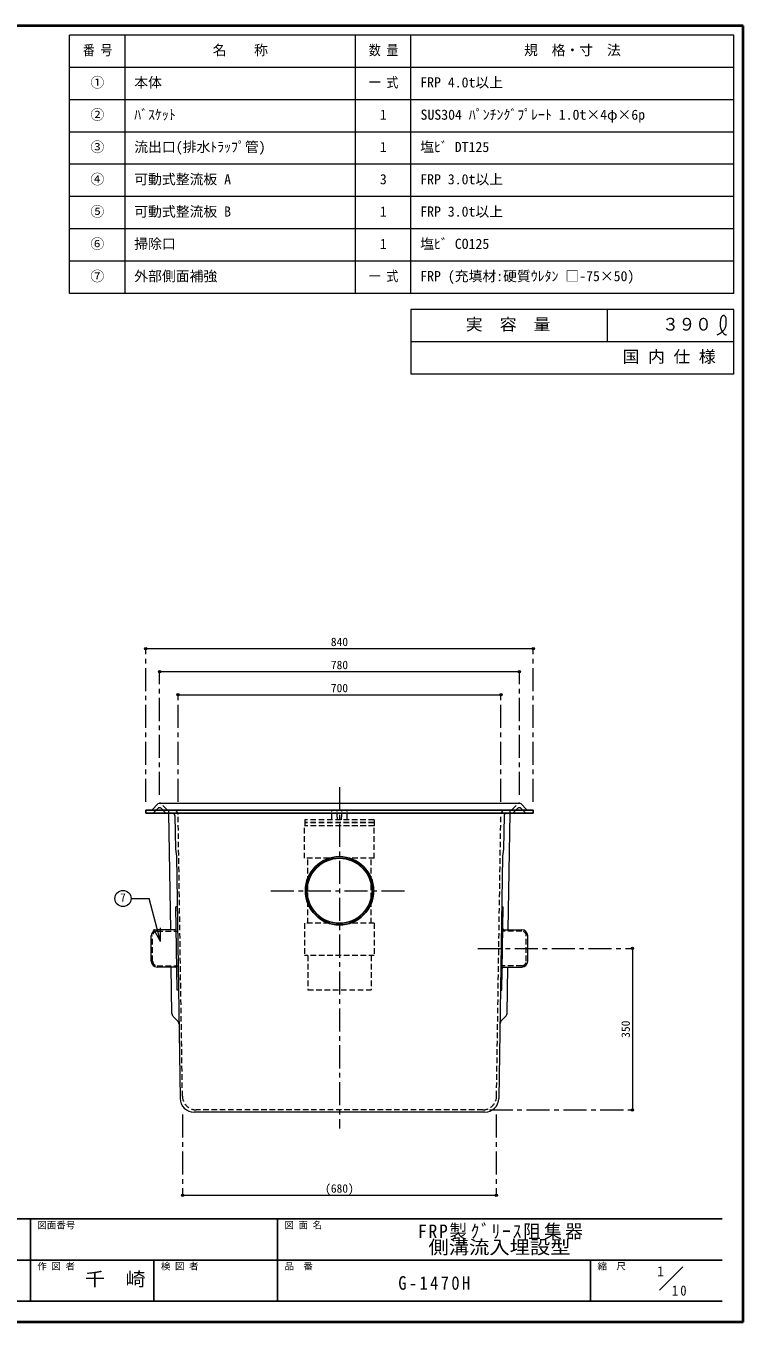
# Model space of a CAD drawing. Units: millimetres at full size, sheet at 1:10. Extents: x -2101 to 1949, y -1404 to 1406.
# Drawn here: x 395 to 1949, y -1404 to 1406 of the extents above; entities that cross this region are included whole.
import ezdxf
from ezdxf.enums import TextEntityAlignment as Align

# ---------------------------------------------------------------- set-up
doc = ezdxf.new("R2010")
doc.units = ezdxf.units.MM
doc.header["$LTSCALE"] = 10
doc.header["$PDMODE"] = 32
doc.header["$PDSIZE"] = 5
doc.linetypes.add('CHAIN1', pattern=[8, 5, -1, 1, -1])
doc.linetypes.add('DASHED1', pattern=[1.8, 1.2, -0.6])
doc.layers.add('0-0____1', color=7, linetype='Continuous', lineweight=18)
doc.styles.add('ＭＳ ゴシック', font='')
doc.styles.get('ＭＳ ゴシック').set_extended_font_data('MS Gothic')

msp = doc.modelspace()

# ---------------------------------------------------------------- linework, layer by layer
at = {"layer": '0-0____1', "color": 1, "lineweight": 40}
for p, q in [((1949.4, 1406.12), (-2100.6, 1406.12)), ((1949.4, -1403.88), (1949.4, 1406.12)), ((1949.4, -1403.88), (-2100.6, -1403.88))]:
    msp.add_line(p, q, dxfattribs=at)
at = {"layer": '0-0____1', "color": 3}
for p, q in [((1929.4, 1386.12), (489.4, 1386.12)), ((489.4, 826.12), (489.4, 1386.12)), ((609.4, 826.12), (609.4, 1386.12)), ((1109.4, 826.12), (1109.4, 1386.12)), ((1229.4, 826.12), (1229.4, 1386.12)), ((1929.4, 826.12), (1929.4, 1386.12)), ((1929.4, 1316.12), (489.4, 1316.12)), ((1929.4, 1246.12), (489.4, 1246.12)), ((1929.4, 1176.12), (489.4, 1176.12)), ((1929.4, 1106.12), (489.4, 1106.12)), ((1929.4, 1036.12), (489.4, 1036.12)), ((1929.4, 966.12), (489.4, 966.12)), ((1929.4, 896.12), (489.4, 896.12)), ((1929.4, 826.12), (489.4, 826.12)), ((1929.4, 791.12), (1229.4, 791.12)), ((1229.4, 791.12), (1229.4, 651.12)), ((1654.4, 791.12), (1654.4, 721.12)), ((1929.4, 651.12), (1929.4, 791.12)), ((1929.4, 721.12), (1229.4, 721.12)), ((1929.4, 651.12), (1229.4, 651.12))]:
    msp.add_line(p, q, dxfattribs=at)
at = {"layer": '0-0____1', "color": 4, "lineweight": 9}
for p, q in [((654.4, 56.12), (1494.4, 56.12)), ((1464.4, 6.12), (684.4, 6.12)), ((724.4, -43.88), (1424.4, -43.88)), ((708.39, -553.38), (704.5, -300.88)), ((1440.41, -553.38), (1444.29, -300.88)), ((1709.4, -593.88), (1709.4, -943.88)), ((711.18, -734.79), (709.63, -634.38)), ((1437.62, -734.79), (1439.16, -634.38)), ((723.55, -751.01), (714.16, -741.76)), ((1425.24, -751.01), (1434.63, -741.76)), ((734.4, -1128.88), (1414.4, -1128.88))]:
    msp.add_line(p, q, dxfattribs=at)
at = {"layer": '0-0____1', "color": 4, "linetype": 'CHAIN1', "lineweight": 9}
for p, q in [((654.4, -275.88), (654.4, 56.12)), ((1494.4, -275.88), (1494.4, 56.12)), ((684.4, -260.88), (684.4, 6.12)), ((1464.4, -260.88), (1464.4, 6.12)), ((724.4, -275.88), (724.4, -43.88)), ((1424.4, -275.88), (1424.4, -43.88)), ((1074.4, -243.88), (1074.4, -983.88)), ((925.4, -468.88), (1223.4, -468.88)), ((1374.45, -593.88), (1709.4, -593.88)), ((734.4, -953.88), (734.4, -1128.88)), ((1399.86, -943.88), (1709.4, -943.88)), ((1414.4, -953.88), (1414.4, -1128.88))]:
    msp.add_line(p, q, dxfattribs=at)
at = {"layer": '0-0____1'}
for p, q in [((669.08, -292.38), (680.83, -280.39)), ((684.4, -278.88), (1464.4, -278.88)), ((1479.72, -292.38), (1467.97, -280.39)), ((622.53, -485.61), (661.64, -485.61)), ((686.65, -578.94), (661.64, -485.61)), ((722.22, -684.38), (719.8, -503.38)), ((722.62, -503.38), (719.8, -503.38)), ((1426.18, -503.38), (1428.99, -503.38)), ((1426.57, -684.38), (1428.99, -503.38)), ((686.65, -578.94), (671.65, -552.96)), ((717.43, -553.38), (679.34, -553.38)), ((686.65, -578.94), (686.65, -548.94)), ((1431.36, -553.38), (1469.45, -553.38)), ((666.34, -621.38), (666.34, -566.38)), ((1482.45, -621.38), (1482.45, -566.38)), ((718.59, -634.38), (679.34, -634.38)), ((1430.2, -634.38), (1469.45, -634.38)), ((725.4, -684.38), (722.22, -684.38)), ((1423.39, -684.38), (1426.57, -684.38)), ((1389.78, -948.88), (759.02, -948.88)), ((1768.18, -1334.39), (1818.68, -1283.88))]:
    msp.add_line(p, q, dxfattribs=at)
at = {"layer": '0-0____1', "color": 4, "linetype": 'DASHED1', "lineweight": 9}
for p, q in [((699.72, -292.38), (687.97, -280.39)), ((1449.08, -292.38), (1460.83, -280.39)), ((672.02, -299.38), (680.83, -290.39)), ((696.77, -299.38), (687.97, -290.39)), ((704.5, -300.88), (704.4, -293.88)), ((733.94, -914.35), (724.55, -303.73)), ((1057.65, -314.88), (1058.15, -293.88)), ((1069.9, -314.88), (1069.4, -293.88)), ((1078.9, -314.88), (1079.4, -293.88)), ((1091.15, -314.88), (1090.65, -293.88)), ((1414.85, -914.35), (1424.25, -303.73)), ((1444.29, -300.88), (1444.4, -293.88)), ((1452.02, -299.38), (1460.83, -290.39)), ((1476.77, -299.38), (1467.97, -290.39)), ((1149.9, -328.38), (998.9, -328.38)), ((1149.4, -314.88), (999.4, -314.88)), ((999.4, -314.88), (999.4, -320.88)), ((1149.4, -320.88), (999.4, -320.88)), ((1149.4, -321.88), (999.4, -321.88)), ((999.4, -321.88), (999.4, -327.88)), ((1149.4, -327.88), (999.4, -327.88)), ((1149.4, -314.88), (1149.4, -320.88)), ((1149.4, -321.88), (1149.4, -327.88)), ((1149.9, -398.38), (1149.9, -328.38)), ((1005.9, -539.38), (1005.9, -398.38)), ((1149.9, -398.38), (1096.89, -398.38)), ((1142.9, -539.38), (1142.9, -398.38)), ((679.34, -556.38), (723.51, -556.38)), ((1149.9, -539.38), (1096.89, -539.38)), ((1149.9, -539.38), (1149.9, -609.38)), ((1469.45, -556.38), (1425.28, -556.38)), ((669.34, -621.38), (669.34, -566.38)), ((1479.45, -621.38), (1479.45, -566.38)), ((1149.9, -609.38), (998.9, -609.38)), ((1005.9, -609.38), (1005.9, -683.88)), ((1142.9, -609.38), (1142.9, -683.88)), ((679.34, -631.38), (724.51, -631.38)), ((1469.45, -631.38), (1424.28, -631.38)), ((1005.9, -683.88), (1142.9, -683.88)), ((1384.86, -943.88), (763.94, -943.88))]:
    msp.add_line(p, q, dxfattribs=at)
at = {"layer": '0-0____1', "color": 5, "lineweight": 25}
for p, q in [((654.4, -293.88), (1494.4, -293.88)), ((654.4, -293.88), (654.4, -300.88)), ((654.4, -300.88), (1494.4, -300.88)), ((1494.4, -293.88), (1494.4, -300.88))]:
    msp.add_line(p, q, dxfattribs=at)
at = {"layer": '0-0____1', "color": 6, "lineweight": 25}
for p, q in [((-2055.6, -1180.31), (1904.4, -1180.31)), ((404.4, -1180.31), (404.4, -1358.88)), ((940.11, -1358.88), (940.11, -1180.31)), ((1904.4, -1269.6), (-131.32, -1269.6)), ((672.25, -1358.88), (672.25, -1269.6)), ((1618.68, -1358.88), (1618.68, -1269.6)), ((1904.4, -1358.88), (-2055.6, -1358.88))]:
    msp.add_line(p, q, dxfattribs=at)
at = {"layer": '0-0____1', "color": 3}
for points in [[(1893.27, 736.39), (1894.35, 737.02), (1896.22, 738.11), (1898.08, 739.23), (1899.9, 740.39), (1901.69, 741.61), (1903.43, 742.91), (1904.41, 743.7), (1905.13, 744.32), (1906.34, 745.44), (1907.48, 746.62), (1908.55, 747.86), (1909.51, 749.17), (1910.37, 750.55), (1910.81, 751.38), (1911.12, 752.06), (1911.6, 753.26), (1911.99, 754.49), (1912.31, 755.75), (1912.56, 757.02), (1912.74, 758.31), (1912.82, 759.05), (1912.87, 759.82), (1912.93, 761.15), (1912.94, 762.48), (1912.92, 763.81), (1912.88, 765.14), (1912.84, 766.49), (1912.82, 767.27), (1912.79, 768.1), (1912.74, 769.53), (1912.63, 770.95), (1912.4, 772.34), (1912.02, 773.68), (1911.44, 774.97), (1910.99, 775.68), (1910.7, 776.06), (1910.14, 776.68), (1909.52, 777.23), (1908.85, 777.69)], [(1908.85, 777.69), (1908.13, 778.02), (1907.4, 778.21), (1906.97, 778.24), (1906.61, 778.21), (1906, 778.08), (1905.41, 777.85), (1904.83, 777.52), (1904.28, 777.13), (1903.77, 776.69), (1903.5, 776.41), (1903.12, 775.98), (1902.54, 775.19), (1902.06, 774.35), (1901.66, 773.48), (1901.34, 772.57), (1901.07, 771.65), (1900.94, 771.11), (1900.79, 770.43), (1900.58, 769.25), (1900.42, 768.07), (1900.29, 766.88), (1900.18, 765.69), (1900.08, 764.5), (1900.03, 763.8), (1899.96, 762.97), (1899.84, 761.54), (1899.74, 760.11), (1899.68, 758.69), (1899.68, 757.27), (1899.76, 755.85), (1899.84, 755.03), (1899.95, 754.32), (1900.19, 753.11), (1900.5, 751.91), (1900.87, 750.72), (1901.29, 749.54), (1901.75, 748.38), (1902.04, 747.72), (1902.25, 747.25)], [(1902.25, 747.25), (1902.63, 746.43), (1903.03, 745.62), (1903.44, 744.83), (1903.87, 744.03), (1904.32, 743.25), (1904.59, 742.79), (1904.92, 742.26), (1905.51, 741.36), (1906.13, 740.48), (1906.8, 739.66), (1907.53, 738.89), (1908.31, 738.21), (1908.8, 737.86), (1909.21, 737.59), (1909.96, 737.19), (1910.75, 736.84), (1911.56, 736.53), (1912.39, 736.25), (1913.24, 735.99), (1913.73, 735.85)]]:
    msp.add_lwpolyline(points, dxfattribs=at)
at = {"layer": '0-0____1'}
for points in [[(717.58, -305.81), (718.7, -378.88), (720.94, -393.88), (729.02, -919.35)], [(1431.22, -305.81), (1430.09, -378.88), (1427.86, -393.88), (1419.78, -919.35)]]:
    msp.add_lwpolyline(points, dxfattribs=at)
at = {"layer": '0-0____1', "color": 4, "linetype": 'DASHED1', "lineweight": 9}
for points in [[(1051.91, -398.38), (998.9, -398.38), (998.9, -328.38)], [(1051.91, -539.38), (998.9, -539.38), (998.9, -609.38)]]:
    msp.add_lwpolyline(points, dxfattribs=at)
at = {"layer": '0-0____1', "color": 5, "lineweight": 25}
for radius in [74, 70.5]:
    msp.add_circle((1074.4, -468.88), radius, dxfattribs=at)
at = {"layer": '0-0____1'}
msp.add_circle((605.03, -485.61), 17.5, dxfattribs=at)
for centre, radius, start, end in [((684.4, -283.88), 5, 90, 135.6053), ((1464.4, -283.88), 5, 44.3947, 90), ((665.51, -288.88), 5, 270, 315.6053), ((712.58, -305.88), 5, 0.8814, 90), ((1436.21, -305.88), 5, 90, 179.1186), ((1483.29, -288.88), 5, 224.3947, 270), ((679.34, -566.38), 13, 90, 180), ((717.43, -550.38), 3, 270, 0.76526), ((1431.36, -550.38), 3, 179.23474, 270), ((1469.45, -566.38), 13, 0, 90), ((679.34, -621.38), 13, 180, 270), ((718.59, -637.38), 3, 0.76526, 90), ((1430.2, -637.38), 3, 90, 179.23474), ((1469.45, -621.38), 13, 270, 0), ((759.02, -918.88), 30, 180.8814, 270), ((1389.78, -918.88), 30, 270, 359.1186)]:
    msp.add_arc(centre, radius, start, end, dxfattribs=at)
at = {"layer": '0-0____1', "color": 4, "linetype": 'DASHED1', "lineweight": 9}
for centre, radius, start, end in [((684.4, -283.88), 5, 44.3947, 90), ((1464.4, -283.88), 5, 90, 135.6053), ((668.45, -295.88), 5, 270, 315.6053), ((684.4, -293.89), 5, 44.3947, 135.6053), ((700.35, -295.88), 5, 224.3947, 270), ((703.29, -288.88), 5, 224.3947, 270), ((714.55, -303.88), 10, 0.8814, 90), ((1434.25, -303.88), 10, 90, 179.1186), ((1445.51, -288.88), 5, 270, 315.6053), ((1448.45, -295.88), 5, 270, 315.6053), ((1464.4, -293.89), 5, 44.3947, 135.6053), ((1480.35, -295.88), 5, 224.3947, 270), ((679.34, -566.38), 10, 90, 180), ((1469.45, -566.38), 10, 0, 90), ((679.34, -621.38), 10, 180, 270), ((1469.45, -621.38), 10, 270, 0), ((763.94, -913.88), 30, 180.8814, 270), ((1384.86, -913.88), 30, 270, 359.1186)]:
    msp.add_arc(centre, radius, start, end, dxfattribs=at)
at = {"layer": '0-0____1', "color": 4, "lineweight": 9}
for centre, start, end in [((721.18, -734.63), 180.8814, 225.4407), ((721.18, -734.63), 180.8814, 225.4407), ((716.54, -758.13), 0.8814, 45.4407), ((1432.26, -758.13), 134.5593, 179.1186), ((1427.62, -734.63), 314.5593, 359.1186)]:
    msp.add_arc(centre, 10, start, end, dxfattribs=at)
at = {"layer": '0-0____1', "color": 1}
for p in [(654.4, 56.12), (1494.4, 56.12), (684.4, 6.12), (1464.4, 6.12), (724.4, -43.88), (1424.4, -43.88), (1709.4, -593.88), (1709.4, -943.88), (734.4, -1128.88), (1414.4, -1128.88)]:
    msp.add_point(p, dxfattribs=at)

# ---------------------------------------------------------------- texts
at = {"layer": '0-0____1', "style": 'ＭＳ ゴシック'}
for s, height, width, p in [('番 号', 21.99, 0.85, (518.15, 1336.12)), ('数 量', 21.99, 0.85, (1138.15, 1336.12)), ('一 式', 21.99, 0.85, (1138.15, 1266.12)), ('一 式', 21.99, 0.85, (1138.15, 846.12)), ('実\u3000容\u3000量', 25.66, 1.05, (1348.15, 738.62)), ('３９０', 27.49, 0.95, (1774.4, 737.37)), ('国 内 仕 様', 25.66, 1.05, (1688.15, 668.62)), ('側溝流入埋設型', 29.33, 1.1, (1267.25, -1264.96)), ('千\u3000崎', 29.33, 1.1, (522.25, -1334.24))]:
    msp.add_text(s, height=height, dxfattribs=dict(at, width=width)).set_placement(p, align=Align.BOTTOM_LEFT)
for s, height, p in [('名\u3000\u3000称', 21.99, (799.4, 1336.12)), ('規\u3000格・寸\u3000法', 21.99, (1474.4, 1336.12)), ('①', 21.99, (534.4, 1266.12)), ('本体', 21.99, (629.4, 1266.12)), ('FRP 4.0t以上', 21.99, (1249.4, 1266.12)), ('②', 21.99, (534.4, 1196.12)), ('ﾊﾞｽｹｯﾄ', 21.99, (629.4, 1196.12)), ('1', 21.99, (1161.9, 1196.12)), ('SUS304 ﾊﾟﾝﾁﾝｸﾞﾌﾟﾚｰﾄ 1.0t×4φ×6p', 21.99, (1250.11, 1196.12)), ('③', 21.99, (534.4, 1126.12)), ('流出口(排水ﾄﾗｯﾌﾟ管)', 21.99, (629.4, 1126.12)), ('1', 21.99, (1161.9, 1126.12)), ('塩ﾋﾞ DT125', 21.99, (1249.4, 1126.12)), ('④', 21.99, (534.4, 1056.12)), ('可動式整流板 A', 21.99, (629.4, 1056.12)), ('3', 21.99, (1161.9, 1056.12)), ('FRP 3.0t以上', 21.99, (1249.4, 1056.12)), ('⑤', 21.99, (534.4, 986.12)), ('可動式整流板 B', 21.99, (629.4, 986.12)), ('1', 21.99, (1161.9, 986.12)), ('FRP 3.0t以上', 21.99, (1249.4, 986.12)), ('⑥', 21.99, (534.4, 916.12)), ('掃除口', 21.99, (629.4, 916.12)), ('1', 21.99, (1161.9, 916.12)), ('塩ﾋﾞ CO125', 21.99, (1249.4, 916.12)), ('⑦', 21.99, (534.4, 846.12)), ('外部側面補強', 21.99, (629.4, 846.12)), ('FRP (充填材:硬質ｳﾚﾀﾝ □-75×50)', 21.99, (1249.4, 846.12)), ('840', 18.33, (1055.65, 56.12)), ('780', 18.33, (1055.65, 6.12)), ('700', 18.33, (1055.65, -43.88)), ('7', 18.33, (598.78, -498.11)), ('(680)', 18.33, (1043.15, -1128.88)), ('図面番号', 14.66, (419.4, -1205.31)), ('図 面 名', 14.66, (955.11, -1205.31)), ('作 図 者', 14.66, (419.4, -1294.6)), ('検 図 者', 14.66, (687.25, -1294.6)), ('品\u3000番', 14.66, (955.11, -1294.6)), ('縮\u3000尺', 14.66, (1633.68, -1294.6)), ('1', 21.99, (1763.1, -1311.41))]:
    msp.add_text(s, height=height, dxfattribs=at).set_placement(p, align=Align.BOTTOM_LEFT)
msp.add_text('350', height=18.33, rotation=90, dxfattribs=at).set_placement((1709.4, -787.63), align=Align.BOTTOM_LEFT)
at = {"layer": '0-0____1', "attachment_point": 7, "style": 'ＭＳ ゴシック'}
for s, insert, char_height in [('\\T1.2;\\W0.95;FRP製ｸﾞﾘｰｽ阻集器', (1244.75, -1224.96), 29.33), ('\\T1.28;\\W0.9;G-1470H', (1201.9, -1334.24), 29.33), ('\\T1.36;\\W0.9;10', (1795.07, -1346.79), 21.99)]:
    msp.add_mtext(s, dxfattribs=dict(at, insert=insert, char_height=char_height))

doc.saveas('drawing.dxf')
